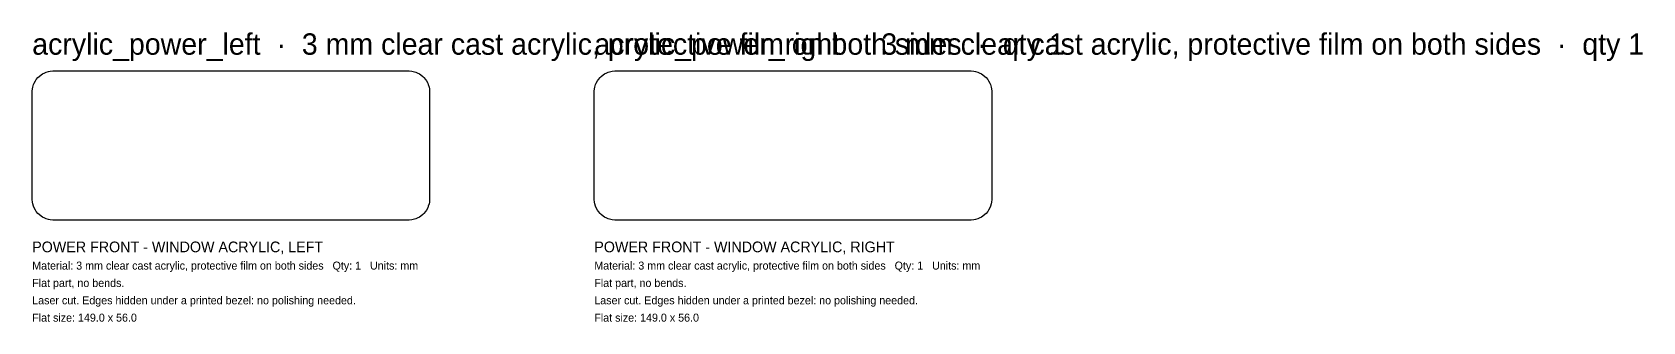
# Model space of a CAD drawing. Header units: millimetres. Extents: x 0 to 1608, y -1843 to 53.
# Drawn here: x 1005 to 1608, y -1247 to -1139 of the extents above; entities that cross this region are included whole.
import ezdxf

# ---------------------------------------------------------------- set-up
doc = ezdxf.new("R2010")
doc.units = ezdxf.units.MM
for name, color, linetype in [('Part Labels', 2, 'Continuous'), ('Title', 7, 'CONTINUOUS'), ('Visible', 7, 'CONTINUOUS')]:
    doc.layers.add(name, color=color, linetype=linetype)

msp = doc.modelspace()

# ---------------------------------------------------------------- linework, layer by layer
at = {"layer": 'Visible'}
for p, q in [((1004.75, -1159.44), (1005.03, -1158.5)), ((1005.03, -1158.5), (1005.26, -1157.96)), ((1005.26, -1157.96), (1005.72, -1157.09)), ((1005.72, -1157.09), (1006.05, -1156.6)), ((1006.05, -1156.6), (1006.67, -1155.84)), ((1006.67, -1155.84), (1007.09, -1155.43)), ((1007.09, -1155.43), (1007.84, -1154.81)), ((1007.84, -1154.81), (1008.33, -1154.48)), ((1008.33, -1154.48), (1009.2, -1154.02)), ((1009.2, -1154.02), (1009.74, -1153.79)), ((1009.74, -1153.79), (1010.68, -1153.51)), ((1010.68, -1153.51), (1011.25, -1153.39)), ((1011.25, -1153.39), (1012.23, -1153.3)), ((1012.23, -1153.3), (1012.52, -1153.28)), ((1012.52, -1153.28), (1145.52, -1153.28)), ((1145.52, -1153.28), (1145.82, -1153.3)), ((1145.82, -1153.3), (1146.79, -1153.39)), ((1146.79, -1153.39), (1147.37, -1153.51)), ((1147.37, -1153.51), (1148.31, -1153.79)), ((1148.31, -1153.79), (1148.85, -1154.02)), ((1148.85, -1154.02), (1149.72, -1154.48)), ((1149.72, -1154.48), (1150.2, -1154.81)), ((1150.2, -1154.81), (1150.96, -1155.43)), ((1150.96, -1155.43), (1151.38, -1155.84)), ((1151.38, -1155.84), (1152, -1156.6)), ((1152, -1156.6), (1152.33, -1157.09)), ((1152.33, -1157.09), (1152.79, -1157.96)), ((1152.79, -1157.96), (1153.01, -1158.5)), ((1153.01, -1158.5), (1153.3, -1159.44)), ((1215.47, -1159.44), (1215.75, -1158.5)), ((1215.75, -1158.5), (1215.98, -1157.96)), ((1215.98, -1157.96), (1216.44, -1157.09)), ((1216.44, -1157.09), (1216.76, -1156.6)), ((1216.76, -1156.6), (1217.39, -1155.84)), ((1217.39, -1155.84), (1217.8, -1155.43)), ((1217.8, -1155.43), (1218.56, -1154.81)), ((1218.56, -1154.81), (1219.05, -1154.48)), ((1219.05, -1154.48), (1219.91, -1154.02)), ((1219.91, -1154.02), (1220.46, -1153.79)), ((1220.46, -1153.79), (1221.39, -1153.51)), ((1221.39, -1153.51), (1221.97, -1153.39)), ((1221.97, -1153.39), (1222.95, -1153.3)), ((1222.95, -1153.3), (1223.24, -1153.28)), ((1223.24, -1153.28), (1356.24, -1153.28)), ((1356.24, -1153.28), (1356.53, -1153.3)), ((1356.53, -1153.3), (1357.51, -1153.39)), ((1357.51, -1153.39), (1358.09, -1153.51)), ((1358.09, -1153.51), (1359.02, -1153.79)), ((1359.02, -1153.79), (1359.57, -1154.02)), ((1359.57, -1154.02), (1360.43, -1154.48)), ((1360.43, -1154.48), (1360.92, -1154.81)), ((1360.92, -1154.81), (1361.68, -1155.43)), ((1361.68, -1155.43), (1362.1, -1155.84)), ((1362.1, -1155.84), (1362.72, -1156.6)), ((1362.72, -1156.6), (1363.04, -1157.09)), ((1363.04, -1157.09), (1363.51, -1157.96)), ((1363.51, -1157.96), (1363.73, -1158.5)), ((1363.73, -1158.5), (1364.02, -1159.44)), ((1004.52, -1161.28), (1004.54, -1160.99)), ((1004.52, -1201.28), (1004.52, -1161.28)), ((1004.54, -1160.99), (1004.63, -1160.01)), ((1004.63, -1160.01), (1004.75, -1159.44)), ((1153.3, -1159.44), (1153.41, -1160.01)), ((1153.41, -1160.01), (1153.51, -1160.99)), ((1153.51, -1160.99), (1153.52, -1161.28)), ((1153.52, -1161.28), (1153.52, -1201.28)), ((1215.24, -1161.28), (1215.25, -1160.99)), ((1215.24, -1201.28), (1215.24, -1161.28)), ((1215.25, -1160.99), (1215.35, -1160.01)), ((1215.35, -1160.01), (1215.47, -1159.44)), ((1364.02, -1159.44), (1364.13, -1160.01)), ((1364.13, -1160.01), (1364.23, -1160.99)), ((1364.23, -1160.99), (1364.24, -1161.28)), ((1364.24, -1161.28), (1364.24, -1201.28)), ((1004.54, -1201.58), (1004.52, -1201.28)), ((1153.52, -1201.28), (1153.51, -1201.58)), ((1215.25, -1201.58), (1215.24, -1201.28)), ((1364.24, -1201.28), (1364.23, -1201.58)), ((1004.63, -1202.55), (1004.54, -1201.58)), ((1004.75, -1203.13), (1004.63, -1202.55)), ((1005.03, -1204.07), (1004.75, -1203.13)), ((1005.26, -1204.61), (1005.03, -1204.07)), ((1005.72, -1205.48), (1005.26, -1204.61)), ((1006.05, -1205.96), (1005.72, -1205.48)), ((1006.67, -1206.72), (1006.05, -1205.96)), ((1007.09, -1207.14), (1006.67, -1206.72)), ((1007.84, -1207.76), (1007.09, -1207.14)), ((1150.96, -1207.14), (1150.2, -1207.76)), ((1151.38, -1206.72), (1150.96, -1207.14)), ((1152, -1205.96), (1151.38, -1206.72)), ((1152.33, -1205.48), (1152, -1205.96)), ((1152.79, -1204.61), (1152.33, -1205.48)), ((1153.01, -1204.07), (1152.79, -1204.61)), ((1153.3, -1203.13), (1153.01, -1204.07)), ((1153.41, -1202.55), (1153.3, -1203.13)), ((1153.51, -1201.58), (1153.41, -1202.55)), ((1215.35, -1202.55), (1215.25, -1201.58)), ((1215.47, -1203.13), (1215.35, -1202.55)), ((1215.75, -1204.07), (1215.47, -1203.13)), ((1215.98, -1204.61), (1215.75, -1204.07)), ((1216.44, -1205.48), (1215.98, -1204.61)), ((1216.76, -1205.96), (1216.44, -1205.48)), ((1217.39, -1206.72), (1216.76, -1205.96)), ((1217.8, -1207.14), (1217.39, -1206.72)), ((1218.56, -1207.76), (1217.8, -1207.14)), ((1361.68, -1207.14), (1360.92, -1207.76)), ((1362.1, -1206.72), (1361.68, -1207.14)), ((1362.72, -1205.96), (1362.1, -1206.72)), ((1363.04, -1205.48), (1362.72, -1205.96)), ((1363.51, -1204.61), (1363.04, -1205.48)), ((1363.73, -1204.07), (1363.51, -1204.61)), ((1364.02, -1203.13), (1363.73, -1204.07)), ((1364.13, -1202.55), (1364.02, -1203.13)), ((1364.23, -1201.58), (1364.13, -1202.55)), ((1008.33, -1208.09), (1007.84, -1207.76)), ((1009.2, -1208.55), (1008.33, -1208.09)), ((1009.74, -1208.77), (1009.2, -1208.55)), ((1010.68, -1209.06), (1009.74, -1208.77)), ((1011.25, -1209.17), (1010.68, -1209.06)), ((1012.23, -1209.27), (1011.25, -1209.17)), ((1012.52, -1209.28), (1012.23, -1209.27)), ((1145.52, -1209.28), (1012.52, -1209.28)), ((1145.82, -1209.27), (1145.52, -1209.28)), ((1146.79, -1209.17), (1145.82, -1209.27)), ((1147.37, -1209.06), (1146.79, -1209.17)), ((1148.31, -1208.77), (1147.37, -1209.06)), ((1148.85, -1208.55), (1148.31, -1208.77)), ((1149.72, -1208.09), (1148.85, -1208.55)), ((1150.2, -1207.76), (1149.72, -1208.09)), ((1219.05, -1208.09), (1218.56, -1207.76)), ((1219.91, -1208.55), (1219.05, -1208.09)), ((1220.46, -1208.77), (1219.91, -1208.55)), ((1221.39, -1209.06), (1220.46, -1208.77)), ((1221.97, -1209.17), (1221.39, -1209.06)), ((1222.95, -1209.27), (1221.97, -1209.17)), ((1223.24, -1209.28), (1222.95, -1209.27)), ((1356.24, -1209.28), (1223.24, -1209.28)), ((1356.53, -1209.27), (1356.24, -1209.28)), ((1357.51, -1209.17), (1356.53, -1209.27)), ((1358.09, -1209.06), (1357.51, -1209.17)), ((1359.02, -1208.77), (1358.09, -1209.06)), ((1359.57, -1208.55), (1359.02, -1208.77)), ((1360.43, -1208.09), (1359.57, -1208.55)), ((1360.92, -1207.76), (1360.43, -1208.09))]:
    msp.add_line(p, q, dxfattribs=at)

# ---------------------------------------------------------------- texts
at = {"layer": 'Part Labels'}
for s, p in [('acrylic_power_left  ·  3 mm clear cast acrylic, protective film on both sides  ·  qty 1', (1004.52, -1147.28)), ('acrylic_power_right  ·  3 mm clear cast acrylic, protective film on both sides  ·  qty 1', (1215.24, -1147.28))]:
    msp.add_text(s, height=8, dxfattribs=at).set_placement(p)
at = {"layer": 'Title'}
for s, height, p in [('POWER FRONT - WINDOW ACRYLIC, LEFT', 4, (1004.52, -1221.28)), ('POWER FRONT - WINDOW ACRYLIC, RIGHT', 4, (1215.24, -1221.28)), ('Material: 3 mm clear cast acrylic, protective film on both sides   Qty: 1   Units: mm', 3, (1004.52, -1227.78)), ('Material: 3 mm clear cast acrylic, protective film on both sides   Qty: 1   Units: mm', 3, (1215.24, -1227.78)), ('Flat part, no bends.', 3, (1004.52, -1234.28)), ('Flat part, no bends.', 3, (1215.24, -1234.28)), ('Laser cut. Edges hidden under a printed bezel: no polishing needed.', 3, (1004.52, -1240.78)), ('Laser cut. Edges hidden under a printed bezel: no polishing needed.', 3, (1215.24, -1240.78)), ('Flat size: 149.0 x 56.0', 3, (1004.52, -1247.28)), ('Flat size: 149.0 x 56.0', 3, (1215.24, -1247.28))]:
    msp.add_text(s, height=height, dxfattribs=at).set_placement(p)

doc.saveas('drawing.dxf')
